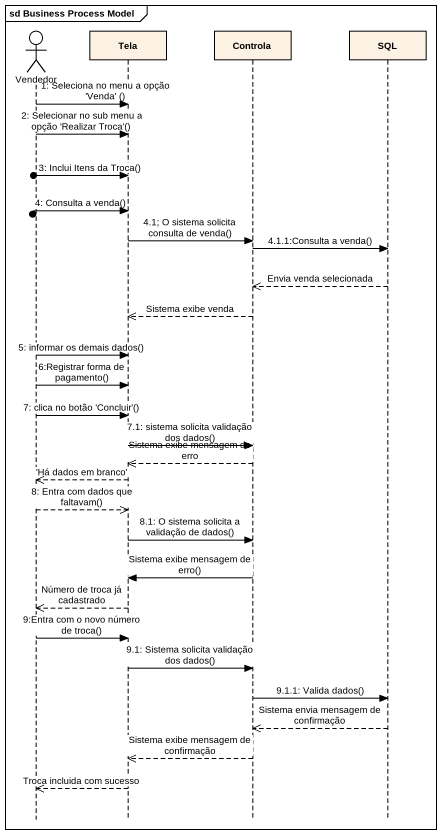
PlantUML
@startuml
mainframe sd Business Process Model
hide footbox
actor Vendedor
participant Tela
participant Controla
participant SQL

Vendedor -> Tela : 1: Seleciona no menu a opção 'Venda' ()
Vendedor -> Tela : 2: Selecionar no sub menu a opção 'Realizar Troca'()
[o-> Tela : 3: Inclui Itens da Troca()
[o-> Tela : 4: Consulta a venda()
Tela -> Controla : 4.1; O sistema solicita consulta de venda()
Controla -> SQL : 4.1.1:Consulta a venda()
SQL -->> Controla : Envia venda selecionada
Controla -->> Tela : Sistema exibe venda
Vendedor -> Tela : 5: informar os demais dados()
Vendedor -> Tela : 6:Registrar forma de pagamento()
Vendedor -> Tela : 7: clica no botão 'Concluir'()
Tela -> Controla : 7.1: sistema solicita validação dos dados()
Controla -->> Tela : Sistema exibe mensagem de erro
Tela -->> Vendedor : 'Há dados em branco'
Vendedor -->> Tela : 8: Entra com dados que faltavam()
Tela -> Controla : 8.1: O sistema solicita a validação de dados()
Controla -> Tela : Sistema exibe mensagem de erro()
Tela -->> Vendedor : Número de troca já cadastrado
Vendedor -> Tela : 9:Entra com o novo número de troca()
Tela -> Controla : 9.1: Sistema solicita validação dos dados()
Controla -> SQL : 9.1.1: Valida dados()
SQL -->> Controla : Sistema envia mensagem de confirmação
Controla -->> Tela : Sistema exibe mensagem de confirmação
Tela -->> Vendedor : Troca incluida com sucesso
@enduml
